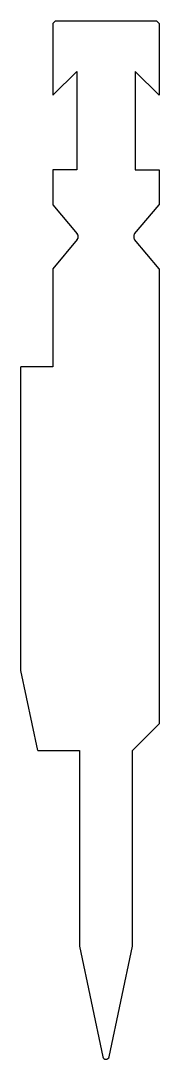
# Model space of a CAD drawing. Header units: metres. Extents: x 43 to 69, y 58 to 253.
import ezdxf

# ---------------------------------------------------------------- set-up
doc = ezdxf.new("R2010")
doc.units = ezdxf.units.M

msp = doc.modelspace()

# ---------------------------------------------------------------- linework, layer by layer
for p, q in [((49.745798, 253.421686), (49.245798, 252.921686)), ((49.245798, 252.921686), (49.245798, 239.421686)), ((49.745798, 253.421686), (68.745798, 253.421686)), ((69.245798, 252.921686), (68.745798, 253.421686)), ((69.245798, 252.921686), (69.245798, 239.421686)), ((49.245798, 239.421686), (53.745798, 243.921686)), ((53.745798, 243.921686), (53.745798, 225.421686)), ((69.245798, 239.421686), (64.745798, 243.921686)), ((64.745798, 243.921686), (64.745798, 225.421686)), ((49.245798, 225.421686), (49.245798, 218.88328)), ((53.745798, 225.421686), (49.245798, 225.421686)), ((64.745798, 225.421686), (69.245798, 225.421686)), ((69.245798, 225.421686), (69.245798, 218.88328)), ((49.245798, 218.88328), (53.858634, 213.385916)), ((64.632963, 213.385916), (69.245798, 218.88328)), ((53.858634, 212.357456), (49.245798, 206.860093)), ((69.245798, 206.860093), (64.632963, 212.357456)), ((49.245798, 206.860093), (49.245798, 188.421686)), ((69.245798, 206.860093), (69.245798, 121.421686)), ((49.245798, 188.421686), (43.245798, 188.421686)), ((43.245798, 131.421686), (43.245798, 188.421686)), ((46.434147, 116.421686), (43.245798, 131.421686)), ((64.245798, 116.421686), (69.245798, 121.421686)), ((46.434147, 116.421686), (54.245798, 116.421686)), ((54.245798, 116.421686), (54.245798, 79.658996)), ((64.245798, 79.658996), (64.245798, 116.421686)), ((54.245798, 79.658996), (58.65891, 58.896939)), ((59.832687, 58.896939), (64.245798, 79.658996))]:
    msp.add_line(p, q)
for centre, radius, start, end in [((53.245798, 212.871686), 0.8, 320, 40), ((65.245798, 212.871686), 0.8, 140, 220), ((59.245798, 59.021686), 0.6, 192, 348)]:
    msp.add_arc(centre, radius, start, end)

doc.saveas('drawing.dxf')
